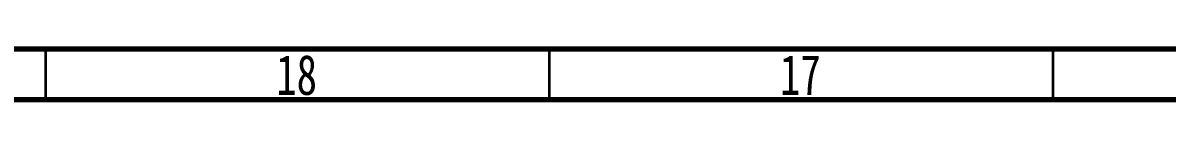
# Model space of a CAD drawing. Header units: millimetres. Extents: x 15 to 1192, y 5 to 836.
# Drawn here: x 297.2 to 410.8, y 5 to 10 of the extents above; entities that cross this region are included whole.
import ezdxf

# ---------------------------------------------------------------- set-up
doc = ezdxf.new("R2010")
doc.units = ezdxf.units.MM
doc.styles.add('SLDTEXTSTYLE0', font='TXT', dxfattribs={"width": 0.75})

msp = doc.modelspace()

# ---------------------------------------------------------------- linework, layer by layer
at = {"color": 7, "linetype": 'Continuous', "lineweight": 70}
for p, q in [((1179, 10), (20, 10)), ((1184, 5), (15, 5))]:
    msp.add_line(p, q, dxfattribs=at)
at = {"color": 7, "linetype": 'Continuous', "lineweight": 35}
for p, q in [((299.5, 10), (299.5, 5)), ((349.5, 10), (349.5, 5)), ((399.5, 10), (399.5, 5))]:
    msp.add_line(p, q, dxfattribs=at)

# ---------------------------------------------------------------- texts
at = {"color": 7, "linetype": 'Continuous', "lineweight": 0, "char_height": 3.969, "attachment_point": 2, "style": 'SLDTEXTSTYLE0'}
for s, insert in [('18', (324.42, 9.45)), ('17', (374.42, 9.45))]:
    msp.add_mtext(s, dxfattribs=dict(at, insert=insert))

doc.saveas('drawing.dxf')
